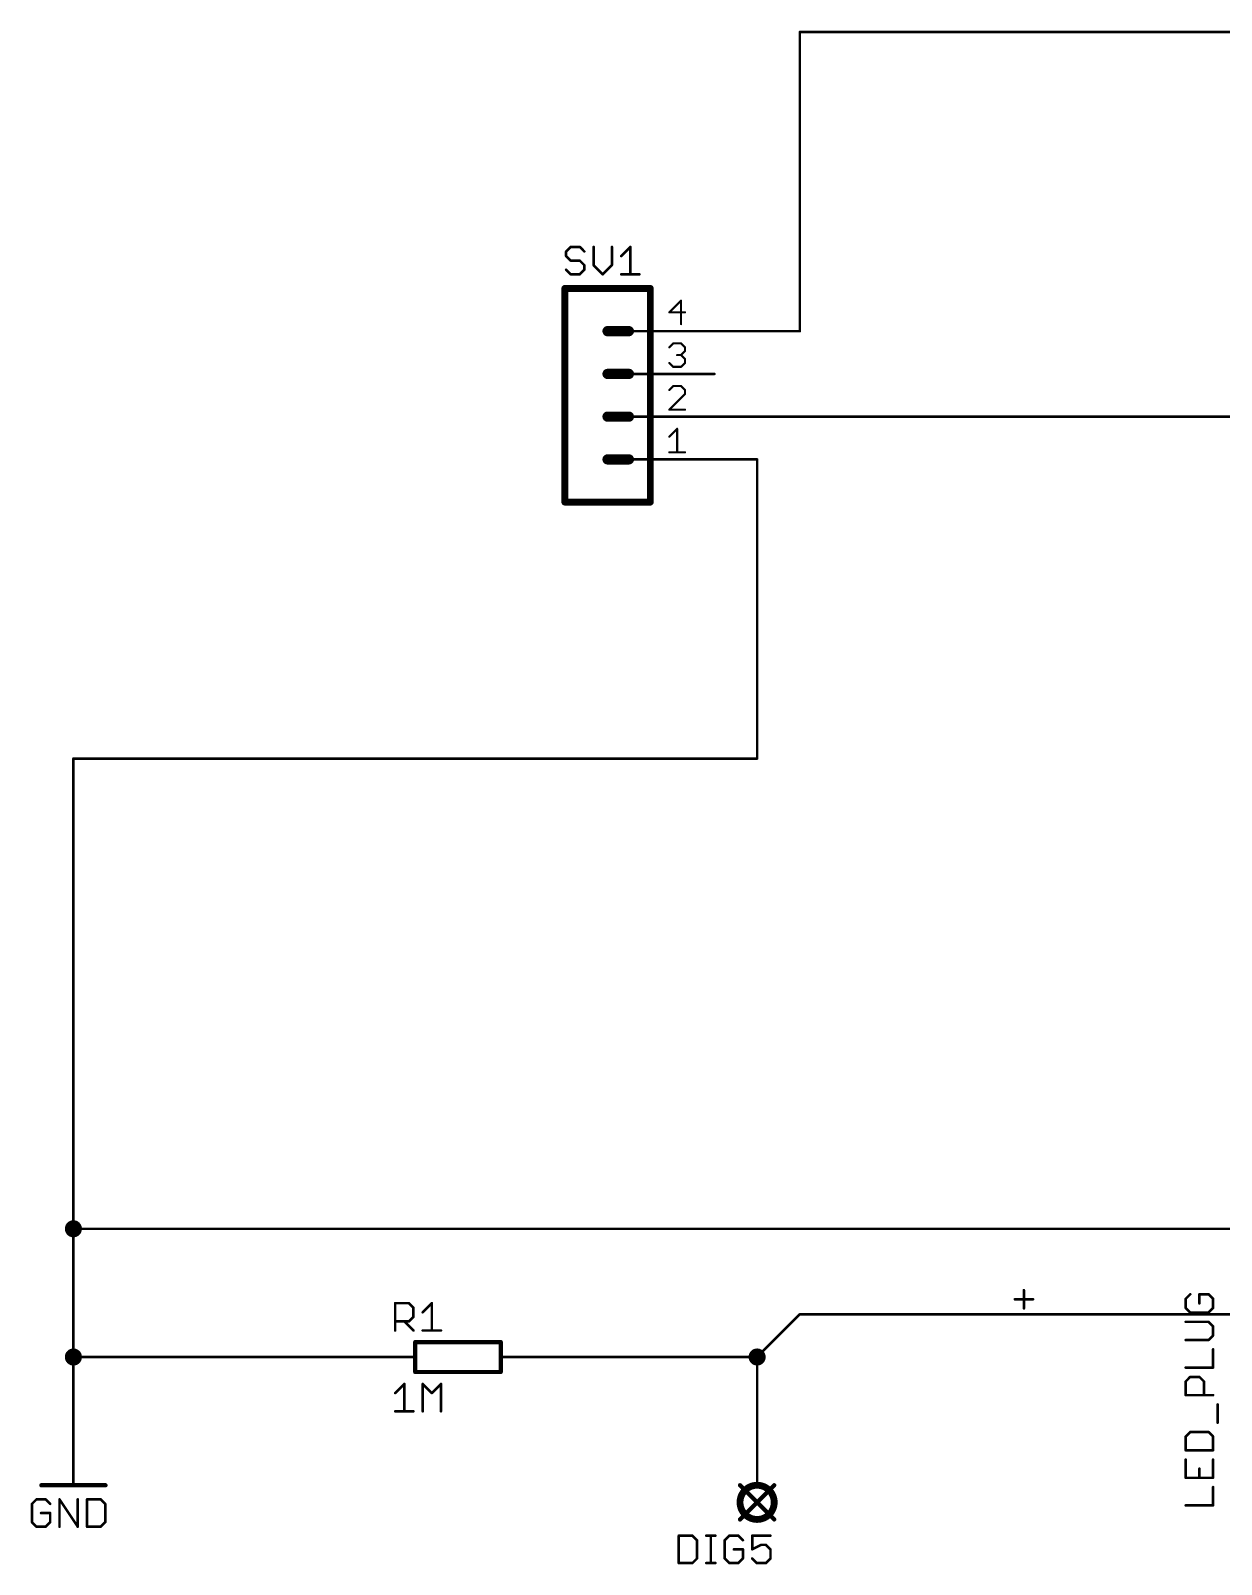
# Model space of a CAD drawing. Extents: x 38 to 196, y 11 to 104.
# Drawn here: x 38.1 to 108.9, y 10.5 to 101.7 of the extents above; entities that cross this region are included whole.
import ezdxf

# ---------------------------------------------------------------- set-up
doc = ezdxf.new("R2010")
doc.units = 0
for name, color, linetype in [('91', 94, 'CONTINUOUS'), ('94', 14, 'CONTINUOUS'), ('95', 250, 'CONTINUOUS'), ('96', 250, 'CONTINUOUS')]:
    doc.layers.add(name, color=color, linetype=linetype)

msp = doc.modelspace()

# ---------------------------------------------------------------- linework, layer by layer
at = {"layer": '91', "const_width": 0.1524}
for points in [[(83.82, 83.82), (83.82, 101.6)], [(83.82, 101.6), (111.76, 101.6)], [(83.82, 83.82), (78.74, 83.82)], [(78.74, 78.74), (119.38, 78.74)], [(78.74, 76.2), (81.28, 76.2)], [(81.28, 76.2), (81.28, 58.42)], [(40.64, 58.42), (40.64, 30.48)], [(81.28, 58.42), (40.64, 58.42)], [(40.64, 30.48), (40.64, 22.86)], [(116.84, 30.48), (40.64, 30.48)], [(97.1385, 26.832), (97.1385, 25.7474)], [(96.5962, 26.2897), (97.6809, 26.2897)], [(81.28, 22.86), (83.82, 25.4)], [(83.82, 25.4), (114.3, 25.4)], [(40.64, 22.86), (40.64, 17.78)], [(40.64, 22.86), (58.42, 22.86)], [(68.58, 22.86), (81.28, 22.86)], [(81.28, 22.86), (81.28, 17.78)]]:
    msp.add_lwpolyline(points, dxfattribs=at)
at = {"layer": '91'}
for points, const_width in [([(83.8581, 101.6, 1), (83.7819, 101.6)], 0.0762), ([(83.82, 101.6381, 1), (83.82, 101.5619)], 0.0762), ([(78.74, 83.8581, 1), (78.74, 83.7819)], 0.0762), ([(83.7819, 83.82, 1), (83.8581, 83.82)], 0.0762), ([(83.82, 83.7819, 1), (83.82, 83.8581)], 0.0762), ([(78.74, 78.7781, 1), (78.74, 78.7019)], 0.0762), ([(78.74, 76.2381, 1), (78.74, 76.1619)], 0.0762), ([(81.3181, 76.2, 1), (81.2419, 76.2)], 0.0762), ([(81.28, 76.1619, 1), (81.28, 76.2381)], 0.0762), ([(40.6781, 58.42, 1), (40.6019, 58.42)], 0.0762), ([(40.64, 58.4581, 1), (40.64, 58.3819)], 0.0762), ([(81.2419, 58.42, 1), (81.3181, 58.42)], 0.0762), ([(81.28, 58.3819, 1), (81.28, 58.4581)], 0.0762), ([(40.64, 30.226, 1), (40.64, 30.734, 1), (40.64, 30.226)], 0.508), ([(40.6781, 30.48, 1), (40.6019, 30.48)], 0.0762), ([(40.64, 30.5181, 1), (40.64, 30.4419)], 0.0762), ([(40.6019, 30.48, 1), (40.6781, 30.48)], 0.0762), ([(97.1766, 26.832, 1), (97.1004, 26.832)], 0.0762), ([(96.5962, 26.3278, 1), (96.5962, 26.2516)], 0.0762), ([(97.1004, 25.7474, 1), (97.1766, 25.7474)], 0.0762), ([(97.6809, 26.2516, 1), (97.6809, 26.3278)], 0.0762), ([(83.82, 25.4381, 1), (83.82, 25.3619)], 0.0762), ([(83.8469, 25.3731, 1), (83.7931, 25.4269)], 0.0762), ([(40.64, 22.606, 1), (40.64, 23.114, 1), (40.64, 22.606)], 0.508), ([(40.6781, 22.86, 1), (40.6019, 22.86)], 0.0762), ([(40.64, 22.8981, 1), (40.64, 22.8219)], 0.0762), ([(40.6019, 22.86, 1), (40.6781, 22.86)], 0.0762), ([(58.42, 22.8219, 1), (58.42, 22.8981)], 0.0762), ([(68.58, 22.8981, 1), (68.58, 22.8219)], 0.0762), ([(81.28, 22.606, 1), (81.28, 23.114, 1), (81.28, 22.606)], 0.508), ([(81.3181, 22.86, 1), (81.2419, 22.86)], 0.0762), ([(81.2531, 22.8869, 1), (81.3069, 22.8331)], 0.0762), ([(81.28, 22.8219, 1), (81.28, 22.8981)], 0.0762), ([(40.6019, 17.78, 1), (40.6781, 17.78)], 0.0762), ([(81.2419, 17.78, 1), (81.3181, 17.78)], 0.0762)]:
    msp.add_lwpolyline(points, format="xyb", dxfattribs=dict(at, const_width=const_width))
at = {"layer": '94'}
for points, const_width in [([(69.85, 86.36), (69.85, 73.66)], 0.4064), ([(69.85, 86.36), (74.93, 86.36)], 0.4064), ([(74.93, 73.66), (74.93, 86.36)], 0.4064), ([(72.39, 83.82), (73.66, 83.82)], 0.6096), ([(78.74, 83.82), (73.66, 83.82)], 0.1524), ([(72.39, 81.28), (73.66, 81.28)], 0.6096), ([(78.74, 81.28), (73.66, 81.28)], 0.1524), ([(72.39, 78.74), (73.66, 78.74)], 0.6096), ([(78.74, 78.74), (73.66, 78.74)], 0.1524), ([(72.39, 76.2), (73.66, 76.2)], 0.6096), ([(78.74, 76.2), (73.66, 76.2)], 0.1524), ([(74.93, 73.66), (69.85, 73.66)], 0.4064), ([(66.04, 23.749), (60.96, 23.749)], 0.254), ([(60.96, 21.971), (60.96, 23.749)], 0.254), ([(66.04, 21.971), (66.04, 23.749)], 0.254), ([(58.42, 22.86), (60.96, 22.86)], 0.1524), ([(68.58, 22.86), (66.04, 22.86)], 0.1524), ([(60.96, 21.971), (66.04, 21.971)], 0.254), ([(40.64, 17.78), (40.64, 15.24)], 0.1524), ([(81.28, 17.78), (81.28, 15.24)], 0.1524), ([(38.735, 15.24), (42.545, 15.24)], 0.254), ([(82.296, 13.208), (80.264, 15.24)], 0.254), ([(82.296, 15.24), (80.264, 13.208)], 0.254)]:
    msp.add_lwpolyline(points, dxfattribs=dict(at, const_width=const_width))
for points, const_width in [([(69.9516, 86.36, 1), (69.7484, 86.36)], 0.2032), ([(69.85, 86.4616, 1), (69.85, 86.2584)], 0.2032), ([(75.0316, 86.36, 1), (74.8284, 86.36)], 0.2032), ([(74.93, 86.2584, 1), (74.93, 86.4616)], 0.2032), ([(72.39, 83.9724, 1), (72.39, 83.6676)], 0.3048), ([(73.66, 83.6676, 1), (73.66, 83.9724)], 0.3048), ([(73.66, 83.8581, 1), (73.66, 83.7819)], 0.0762), ([(78.74, 83.7819, 1), (78.74, 83.8581)], 0.0762), ([(72.39, 81.4324, 1), (72.39, 81.1276)], 0.3048), ([(73.66, 81.1276, 1), (73.66, 81.4324)], 0.3048), ([(73.66, 81.3181, 1), (73.66, 81.2419)], 0.0762), ([(78.74, 81.2419, 1), (78.74, 81.3181)], 0.0762), ([(72.39, 78.8924, 1), (72.39, 78.5876)], 0.3048), ([(73.66, 78.5876, 1), (73.66, 78.8924)], 0.3048), ([(73.66, 78.7781, 1), (73.66, 78.7019)], 0.0762), ([(78.74, 78.7019, 1), (78.74, 78.7781)], 0.0762), ([(72.39, 76.3524, 1), (72.39, 76.0476)], 0.3048), ([(73.66, 76.0476, 1), (73.66, 76.3524)], 0.3048), ([(73.66, 76.2381, 1), (73.66, 76.1619)], 0.0762), ([(78.74, 76.1619, 1), (78.74, 76.2381)], 0.0762), ([(69.85, 73.7616, 1), (69.85, 73.5584)], 0.2032), ([(74.93, 73.5584, 1), (74.93, 73.7616)], 0.2032), ([(69.7484, 73.66, 1), (69.9516, 73.66)], 0.2032), ([(74.8284, 73.66, 1), (75.0316, 73.66)], 0.2032), ([(60.96, 23.8125, 1), (60.96, 23.6855)], 0.127), ([(61.0235, 23.749, 1), (60.8965, 23.749)], 0.127), ([(66.1035, 23.749, 1), (65.9765, 23.749)], 0.127), ([(66.04, 23.6855, 1), (66.04, 23.8125)], 0.127), ([(58.42, 22.8981, 1), (58.42, 22.8219)], 0.0762), ([(60.96, 22.8219, 1), (60.96, 22.8981)], 0.0762), ([(66.04, 22.8981, 1), (66.04, 22.8219)], 0.0762), ([(68.58, 22.8219, 1), (68.58, 22.8981)], 0.0762), ([(60.96, 22.0345, 1), (60.96, 21.9075)], 0.127), ([(60.8965, 21.971, 1), (61.0235, 21.971)], 0.127), ([(65.9765, 21.971, 1), (66.1035, 21.971)], 0.127), ([(66.04, 21.9075, 1), (66.04, 22.0345)], 0.127), ([(40.6781, 17.78, 1), (40.6019, 17.78)], 0.0762), ([(81.3181, 17.78, 1), (81.2419, 17.78)], 0.0762), ([(38.735, 15.3035, 1), (38.735, 15.1765)], 0.127), ([(40.6019, 15.24, 1), (40.6781, 15.24)], 0.0762), ([(42.545, 15.1765, 1), (42.545, 15.3035)], 0.127), ([(81.28, 13.208, 1), (81.28, 15.24, 1), (81.28, 13.208)], 0.4064), ([(80.3089, 15.2849, 1), (80.2191, 15.1951)], 0.127), ([(81.2419, 15.24, 1), (81.3181, 15.24)], 0.0762), ([(82.3409, 15.1951, 1), (82.2511, 15.2849)], 0.127), ([(80.2191, 13.2529, 1), (80.3089, 13.1631)], 0.127), ([(82.2511, 13.1631, 1), (82.3409, 13.2529)], 0.127)]:
    msp.add_lwpolyline(points, format="xyb", dxfattribs=dict(at, const_width=const_width))
at = {"layer": '95'}
for points, const_width in [([(70.1974, 88.8252), (69.9262, 88.554)], 0.1524), ([(69.9262, 88.554), (69.9262, 88.2829)], 0.1524), ([(70.7397, 88.8252), (70.1974, 88.8252)], 0.1524), ([(71.0109, 88.554), (70.7397, 88.8252)], 0.1524), ([(71.5634, 88.8252), (71.5634, 87.7405)], 0.1524), ([(72.648, 87.7405), (72.648, 88.8252)], 0.1524), ([(73.2005, 88.2829), (73.7428, 88.8252)], 0.1524), ([(73.7428, 88.8252), (73.7428, 87.1982)], 0.1524), ([(69.9262, 88.2829), (70.1974, 88.0117)], 0.1524), ([(70.1974, 87.1982), (69.9262, 87.4694)], 0.1524), ([(70.1974, 88.0117), (70.7397, 88.0117)], 0.1524), ([(70.7397, 88.0117), (71.0109, 87.7405)], 0.1524), ([(71.0109, 87.4694), (70.7397, 87.1982)], 0.1524), ([(71.0109, 87.7405), (71.0109, 87.4694)], 0.1524), ([(71.5634, 87.7405), (72.1057, 87.1982)], 0.1524), ([(72.1057, 87.1982), (72.648, 87.7405)], 0.1524), ([(70.7397, 87.1982), (70.1974, 87.1982)], 0.1524), ([(73.2005, 87.1982), (74.2852, 87.1982)], 0.1524), ([(76.7594, 85.6373), (76.0603, 84.9382)], 0.127), ([(76.7594, 84.2391), (76.7594, 85.6373)], 0.127), ([(76.0603, 84.9382), (76.9924, 84.9382)], 0.127), ([(76.0603, 82.8643), (76.2933, 83.0973)], 0.127), ([(76.2933, 83.0973), (76.7594, 83.0973)], 0.127), ([(76.7594, 83.0973), (76.9924, 82.8643)], 0.127), ([(76.7594, 82.3982), (76.5264, 82.3982)], 0.127), ([(76.9924, 82.6312), (76.7594, 82.3982)], 0.127), ([(76.7594, 82.3982), (76.9924, 82.1652)], 0.127), ([(76.9924, 82.8643), (76.9924, 82.6312)], 0.127), ([(76.9924, 82.1652), (76.9924, 81.9321)], 0.127), ([(76.2933, 81.6991), (76.0603, 81.9321)], 0.127), ([(76.7594, 81.6991), (76.2933, 81.6991)], 0.127), ([(76.9924, 81.9321), (76.7594, 81.6991)], 0.127), ([(76.2933, 80.5573), (76.0603, 80.3243)], 0.127), ([(76.7594, 80.5573), (76.2933, 80.5573)], 0.127), ([(76.9924, 80.3243), (76.7594, 80.5573)], 0.127), ([(76.9924, 80.0912), (76.9924, 80.3243)], 0.127), ([(76.0603, 79.1591), (76.9924, 80.0912)], 0.127), ([(76.9924, 79.1591), (76.0603, 79.1591)], 0.127), ([(76.0603, 77.5512), (76.5264, 78.0173)], 0.127), ([(76.5264, 78.0173), (76.5264, 76.6191)], 0.127), ([(76.0603, 76.6191), (76.9924, 76.6191)], 0.127), ([(107.026, 26.591), (106.7548, 26.3198)], 0.1524), ([(108.1106, 26.591), (107.5683, 26.591)], 0.1524), ([(107.5683, 26.591), (107.5683, 26.0486)], 0.1524), ([(108.3818, 26.3198), (108.1106, 26.591)], 0.1524), ([(59.7662, 24.4348), (59.7662, 26.0618)], 0.1524), ([(59.7662, 26.0618), (60.5797, 26.0618)], 0.1524), ([(60.5797, 26.0618), (60.8509, 25.7906)], 0.1524), ([(60.8509, 25.7906), (60.8509, 25.2483)], 0.1524), ([(61.4034, 25.5195), (61.9457, 26.0618)], 0.1524), ([(61.9457, 26.0618), (61.9457, 24.4348)], 0.1524), ([(106.7548, 26.3198), (106.7548, 25.7775)], 0.1524), ([(106.7548, 25.7775), (107.026, 25.5063)], 0.1524), ([(107.026, 25.5063), (108.1106, 25.5063)], 0.1524), ([(108.1106, 25.5063), (108.3818, 25.7775)], 0.1524), ([(108.3818, 25.7775), (108.3818, 26.3198)], 0.1524), ([(60.5797, 24.9771), (59.7662, 24.9771)], 0.1524), ([(60.3085, 24.9771), (60.8509, 24.4348)], 0.1524), ([(60.8509, 25.2483), (60.5797, 24.9771)], 0.1524), ([(108.1106, 24.9538), (106.7548, 24.9538)], 0.1524), ([(108.3818, 24.6826), (108.1106, 24.9538)], 0.1524), ([(108.3818, 24.1403), (108.3818, 24.6826)], 0.1524), ([(61.4034, 24.4348), (62.488, 24.4348)], 0.1524), ([(106.7548, 23.8691), (108.1106, 23.8691)], 0.1524), ([(108.1106, 23.8691), (108.3818, 24.1403)], 0.1524), ([(108.3818, 22.232), (108.3818, 23.3166)], 0.1524), ([(106.7548, 22.232), (108.3818, 22.232)], 0.1524), ([(106.7548, 21.4083), (107.026, 21.6795)], 0.1524), ([(106.7548, 20.5948), (106.7548, 21.4083)], 0.1524), ([(107.026, 21.6795), (107.5683, 21.6795)], 0.1524), ([(107.5683, 21.6795), (107.8395, 21.4083)], 0.1524), ([(107.8395, 21.4083), (107.8395, 20.5948)], 0.1524), ([(108.3818, 20.5948), (106.7548, 20.5948)], 0.1524), ([(108.653, 18.9577), (108.653, 20.0423)], 0.1524), ([(107.026, 18.4052), (106.7548, 18.134)], 0.1524), ([(108.1106, 18.4052), (107.026, 18.4052)], 0.1524), ([(108.3818, 18.134), (108.1106, 18.4052)], 0.1524), ([(106.7548, 18.134), (106.7548, 17.3205)], 0.1524), ([(106.7548, 17.3205), (108.3818, 17.3205)], 0.1524), ([(108.3818, 17.3205), (108.3818, 18.134)], 0.1524), ([(106.7548, 16.768), (106.7548, 15.6834)], 0.1524), ([(108.3818, 15.6834), (108.3818, 16.768)], 0.1524), ([(106.7548, 15.6834), (108.3818, 15.6834)], 0.1524), ([(107.5683, 15.6834), (107.5683, 16.2257)], 0.1524), ([(108.3818, 14.0462), (108.3818, 15.1309)], 0.1524), ([(106.7548, 14.0462), (108.3818, 14.0462)], 0.1524), ([(76.6233, 12.2442), (76.6233, 10.6172)], 0.1524), ([(77.4368, 12.2442), (76.6233, 12.2442)], 0.1524), ([(77.7079, 11.973), (77.4368, 12.2442)], 0.1524), ([(77.7079, 10.8884), (77.7079, 11.973)], 0.1524), ([(78.2604, 12.2442), (78.8028, 12.2442)], 0.1524), ([(78.5316, 10.6172), (78.5316, 12.2442)], 0.1524), ([(79.623, 12.2442), (79.3519, 11.973)], 0.1524), ([(79.3519, 11.973), (79.3519, 10.8884)], 0.1524), ([(80.1654, 12.2442), (79.623, 12.2442)], 0.1524), ([(80.4365, 11.973), (80.1654, 12.2442)], 0.1524), ([(82.0737, 12.2442), (80.989, 12.2442)], 0.1524), ([(80.989, 12.2442), (80.989, 11.4307)], 0.1524), ([(77.4368, 10.6172), (77.7079, 10.8884)], 0.1524), ([(79.3519, 10.8884), (79.623, 10.6172)], 0.1524), ([(80.4365, 11.4307), (79.8942, 11.4307)], 0.1524), ([(80.1654, 10.6172), (80.4365, 10.8884)], 0.1524), ([(80.4365, 10.8884), (80.4365, 11.4307)], 0.1524), ([(80.989, 11.4307), (81.5314, 11.7019)], 0.1524), ([(81.2602, 10.6172), (80.989, 10.8884)], 0.1524), ([(81.5314, 11.7019), (81.8025, 11.7019)], 0.1524), ([(81.8025, 11.7019), (82.0737, 11.4307)], 0.1524), ([(82.0737, 10.8884), (81.8025, 10.6172)], 0.1524), ([(82.0737, 11.4307), (82.0737, 10.8884)], 0.1524), ([(76.6233, 10.6172), (77.4368, 10.6172)], 0.1524), ([(78.2604, 10.6172), (78.8028, 10.6172)], 0.1524), ([(79.623, 10.6172), (80.1654, 10.6172)], 0.1524), ([(81.8025, 10.6172), (81.2602, 10.6172)], 0.1524)]:
    msp.add_lwpolyline(points, dxfattribs=dict(at, const_width=const_width))
for points, const_width in [([(69.9643, 88.554, 1), (69.8881, 88.554)], 0.0762), ([(69.8993, 88.581, 1), (69.9531, 88.5271)], 0.0762), ([(70.1974, 88.8633, 1), (70.1974, 88.7871)], 0.0762), ([(70.2243, 88.7982, 1), (70.1704, 88.8521)], 0.0762), ([(70.7666, 88.8521, 1), (70.7128, 88.7982)], 0.0762), ([(70.7397, 88.7871, 1), (70.7397, 88.8633)], 0.0762), ([(70.9839, 88.5271, 1), (71.0378, 88.581)], 0.0762), ([(71.6015, 88.8252, 1), (71.5253, 88.8252)], 0.0762), ([(72.6861, 88.8252, 1), (72.6099, 88.8252)], 0.0762), ([(73.7809, 88.8252, 1), (73.7047, 88.8252)], 0.0762), ([(73.7698, 88.7982, 1), (73.7159, 88.8521)], 0.0762), ([(69.9531, 88.3098, 1), (69.8993, 88.2559)], 0.0762), ([(69.8881, 88.2829, 1), (69.9643, 88.2829)], 0.0762), ([(69.9531, 87.4963, 1), (69.8993, 87.4424)], 0.0762), ([(70.1974, 88.0498, 1), (70.1974, 87.9736)], 0.0762), ([(70.1704, 87.9848, 1), (70.2243, 88.0386)], 0.0762), ([(70.7666, 88.0386, 1), (70.7128, 87.9848)], 0.0762), ([(70.7397, 87.9736, 1), (70.7397, 88.0498)], 0.0762), ([(71.049, 87.7405, 1), (70.9728, 87.7405)], 0.0762), ([(70.9728, 87.4694, 1), (71.049, 87.4694)], 0.0762), ([(70.9839, 87.7136, 1), (71.0378, 87.7675)], 0.0762), ([(71.0378, 87.4424, 1), (70.9839, 87.4963)], 0.0762), ([(71.5903, 87.7675, 1), (71.5364, 87.7136)], 0.0762), ([(71.5253, 87.7405, 1), (71.6015, 87.7405)], 0.0762), ([(72.6099, 87.7405, 1), (72.6861, 87.7405)], 0.0762), ([(72.675, 87.7136, 1), (72.6211, 87.7675)], 0.0762), ([(73.1736, 88.3098, 1), (73.2275, 88.2559)], 0.0762), ([(70.1974, 87.2363, 1), (70.1974, 87.1601)], 0.0762), ([(70.1704, 87.1713, 1), (70.2243, 87.2251)], 0.0762), ([(70.7128, 87.2251, 1), (70.7666, 87.1713)], 0.0762), ([(70.7397, 87.1601, 1), (70.7397, 87.2363)], 0.0762), ([(72.0787, 87.2251, 1), (72.1326, 87.1713)], 0.0762), ([(72.0787, 87.1713, 1), (72.1326, 87.2251)], 0.0762), ([(73.2005, 87.2363, 1), (73.2005, 87.1601)], 0.0762), ([(73.7047, 87.1982, 1), (73.7809, 87.1982)], 0.0762), ([(74.2852, 87.1601, 1), (74.2852, 87.2363)], 0.0762), ([(76.7911, 85.6373, 1), (76.7276, 85.6373)], 0.0635), ([(76.7818, 85.6148, 1), (76.7369, 85.6597)], 0.0635), ([(76.0603, 84.9699, 1), (76.0603, 84.9064)], 0.0635), ([(76.0378, 84.9606, 1), (76.0828, 84.9157)], 0.0635), ([(76.9924, 84.9064, 1), (76.9924, 84.9699)], 0.0635), ([(76.7276, 84.2391, 1), (76.7911, 84.2391)], 0.0635), ([(76.2933, 83.129, 1), (76.2933, 83.0655)], 0.0635), ([(76.3158, 83.0748, 1), (76.2709, 83.1197)], 0.0635), ([(76.7818, 83.1197, 1), (76.7369, 83.0748)], 0.0635), ([(76.7594, 83.0655, 1), (76.7594, 83.129)], 0.0635), ([(76.0378, 82.8867, 1), (76.0828, 82.8418)], 0.0635), ([(76.5264, 82.4299, 1), (76.5264, 82.3664)], 0.0635), ([(76.7818, 82.4206, 1), (76.7369, 82.3757)], 0.0635), ([(76.7369, 82.4206, 1), (76.7818, 82.3757)], 0.0635), ([(76.7594, 82.3664, 1), (76.7594, 82.4299)], 0.0635), ([(77.0242, 82.8643, 1), (76.9607, 82.8643)], 0.0635), ([(76.9607, 82.6312, 1), (77.0242, 82.6312)], 0.0635), ([(77.0242, 82.1652, 1), (76.9607, 82.1652)], 0.0635), ([(76.97, 82.8418, 1), (77.0149, 82.8867)], 0.0635), ([(77.0149, 82.6088, 1), (76.97, 82.6537)], 0.0635), ([(76.97, 82.1427, 1), (77.0149, 82.1876)], 0.0635), ([(76.0828, 81.9546, 1), (76.0378, 81.9097)], 0.0635), ([(76.2933, 81.7309, 1), (76.2933, 81.6673)], 0.0635), ([(76.2709, 81.6766, 1), (76.3158, 81.7216)], 0.0635), ([(76.7369, 81.7216, 1), (76.7818, 81.6766)], 0.0635), ([(76.7594, 81.6673, 1), (76.7594, 81.7309)], 0.0635), ([(76.9607, 81.9321, 1), (77.0242, 81.9321)], 0.0635), ([(77.0149, 81.9097, 1), (76.97, 81.9546)], 0.0635), ([(76.0378, 80.3467, 1), (76.0828, 80.3018)], 0.0635), ([(76.2933, 80.589, 1), (76.2933, 80.5255)], 0.0635), ([(76.3158, 80.5348, 1), (76.2709, 80.5797)], 0.0635), ([(76.7818, 80.5797, 1), (76.7369, 80.5348)], 0.0635), ([(76.7594, 80.5255, 1), (76.7594, 80.589)], 0.0635), ([(77.0242, 80.3243, 1), (76.9607, 80.3243)], 0.0635), ([(76.97, 80.3018, 1), (77.0149, 80.3467)], 0.0635), ([(76.9607, 80.0912, 1), (77.0242, 80.0912)], 0.0635), ([(77.0149, 80.0688, 1), (76.97, 80.1137)], 0.0635), ([(76.0378, 79.1816, 1), (76.0828, 79.1366)], 0.0635), ([(76.0603, 79.1909, 1), (76.0603, 79.1274)], 0.0635), ([(76.9924, 79.1274, 1), (76.9924, 79.1909)], 0.0635), ([(76.0378, 77.5737, 1), (76.0828, 77.5288)], 0.0635), ([(76.5581, 78.0173, 1), (76.4946, 78.0173)], 0.0635), ([(76.5488, 77.9948, 1), (76.5039, 78.0397)], 0.0635), ([(76.0603, 76.6509, 1), (76.0603, 76.5874)], 0.0635), ([(76.4946, 76.6191, 1), (76.5581, 76.6191)], 0.0635), ([(76.9924, 76.5874, 1), (76.9924, 76.6509)], 0.0635), ([(107.0529, 26.564, 1), (106.999, 26.6179)], 0.0762), ([(107.5683, 26.6291, 1), (107.5683, 26.5529)], 0.0762), ([(107.6064, 26.591, 1), (107.5302, 26.591)], 0.0762), ([(108.1376, 26.6179, 1), (108.0837, 26.564)], 0.0762), ([(108.1106, 26.5529, 1), (108.1106, 26.6291)], 0.0762), ([(59.8043, 26.0618, 1), (59.7281, 26.0618)], 0.0762), ([(59.7662, 26.0999, 1), (59.7662, 26.0237)], 0.0762), ([(60.6066, 26.0887, 1), (60.5528, 26.0348)], 0.0762), ([(60.5797, 26.0237, 1), (60.5797, 26.0999)], 0.0762), ([(60.889, 25.7906, 1), (60.8128, 25.7906)], 0.0762), ([(60.8239, 25.7637, 1), (60.8778, 25.8176)], 0.0762), ([(61.3764, 25.5464, 1), (61.4303, 25.4925)], 0.0762), ([(61.9838, 26.0618, 1), (61.9076, 26.0618)], 0.0762), ([(61.9726, 26.0348, 1), (61.9187, 26.0887)], 0.0762), ([(106.7929, 26.3198, 1), (106.7167, 26.3198)], 0.0762), ([(106.7279, 26.3467, 1), (106.7818, 26.2928)], 0.0762), ([(106.7818, 25.8044, 1), (106.7279, 25.7505)], 0.0762), ([(106.7167, 25.7775, 1), (106.7929, 25.7775)], 0.0762), ([(107.026, 25.5444, 1), (107.026, 25.4682)], 0.0762), ([(106.999, 25.4794, 1), (107.0529, 25.5332)], 0.0762), ([(107.5302, 26.0486, 1), (107.6064, 26.0486)], 0.0762), ([(108.0837, 25.5332, 1), (108.1376, 25.4794)], 0.0762), ([(108.1106, 25.4682, 1), (108.1106, 25.5444)], 0.0762), ([(108.4199, 26.3198, 1), (108.3437, 26.3198)], 0.0762), ([(108.3437, 25.7775, 1), (108.4199, 25.7775)], 0.0762), ([(108.3549, 26.2928, 1), (108.4087, 26.3467)], 0.0762), ([(108.4087, 25.7505, 1), (108.3549, 25.8044)], 0.0762), ([(59.7662, 25.0152, 1), (59.7662, 24.939)], 0.0762), ([(60.3355, 25.0041, 1), (60.2816, 24.9502)], 0.0762), ([(60.5528, 25.0041, 1), (60.6066, 24.9502)], 0.0762), ([(60.5797, 24.939, 1), (60.5797, 25.0152)], 0.0762), ([(60.8128, 25.2483, 1), (60.889, 25.2483)], 0.0762), ([(60.8778, 25.2214, 1), (60.8239, 25.2752)], 0.0762), ([(106.7548, 24.9919, 1), (106.7548, 24.9157)], 0.0762), ([(108.1376, 24.9807, 1), (108.0837, 24.9269)], 0.0762), ([(108.1106, 24.9157, 1), (108.1106, 24.9919)], 0.0762), ([(108.4199, 24.6826, 1), (108.3437, 24.6826)], 0.0762), ([(108.3549, 24.6557, 1), (108.4087, 24.7096)], 0.0762), ([(59.7281, 24.4348, 1), (59.8043, 24.4348)], 0.0762), ([(60.8239, 24.4079, 1), (60.8778, 24.4617)], 0.0762), ([(61.4034, 24.4729, 1), (61.4034, 24.3967)], 0.0762), ([(61.9076, 24.4348, 1), (61.9838, 24.4348)], 0.0762), ([(62.488, 24.3967, 1), (62.488, 24.4729)], 0.0762), ([(106.7548, 23.9072, 1), (106.7548, 23.831)], 0.0762), ([(108.0837, 23.8961, 1), (108.1376, 23.8422)], 0.0762), ([(108.1106, 23.831, 1), (108.1106, 23.9072)], 0.0762), ([(108.3437, 24.1403, 1), (108.4199, 24.1403)], 0.0762), ([(108.4087, 24.1134, 1), (108.3549, 24.1672)], 0.0762), ([(108.4199, 23.3166, 1), (108.3437, 23.3166)], 0.0762), ([(106.7548, 22.2701, 1), (106.7548, 22.1939)], 0.0762), ([(108.3437, 22.232, 1), (108.4199, 22.232)], 0.0762), ([(108.3818, 22.1939, 1), (108.3818, 22.2701)], 0.0762), ([(106.7929, 21.4083, 1), (106.7167, 21.4083)], 0.0762), ([(106.7279, 21.4353, 1), (106.7818, 21.3814)], 0.0762), ([(107.026, 21.7176, 1), (107.026, 21.6414)], 0.0762), ([(107.0529, 21.6525, 1), (106.999, 21.7064)], 0.0762), ([(107.5952, 21.7064, 1), (107.5414, 21.6525)], 0.0762), ([(107.5683, 21.6414, 1), (107.5683, 21.7176)], 0.0762), ([(107.8776, 21.4083, 1), (107.8014, 21.4083)], 0.0762), ([(107.8125, 21.3814, 1), (107.8664, 21.4353)], 0.0762), ([(106.7548, 20.6329, 1), (106.7548, 20.5567)], 0.0762), ([(106.7167, 20.5948, 1), (106.7929, 20.5948)], 0.0762), ([(107.8014, 20.5948, 1), (107.8776, 20.5948)], 0.0762), ([(108.3818, 20.5567, 1), (108.3818, 20.6329)], 0.0762), ([(108.6911, 20.0423, 1), (108.6149, 20.0423)], 0.0762), ([(107.026, 18.4433, 1), (107.026, 18.3671)], 0.0762), ([(107.0529, 18.3782, 1), (106.999, 18.4321)], 0.0762), ([(108.1376, 18.4321, 1), (108.0837, 18.3782)], 0.0762), ([(108.1106, 18.3671, 1), (108.1106, 18.4433)], 0.0762), ([(108.6149, 18.9577, 1), (108.6911, 18.9577)], 0.0762), ([(106.7929, 18.134, 1), (106.7167, 18.134)], 0.0762), ([(106.7548, 17.3586, 1), (106.7548, 17.2824)], 0.0762), ([(106.7167, 17.3205, 1), (106.7929, 17.3205)], 0.0762), ([(106.7279, 18.1609, 1), (106.7818, 18.1071)], 0.0762), ([(108.4199, 18.134, 1), (108.3437, 18.134)], 0.0762), ([(108.3437, 17.3205, 1), (108.4199, 17.3205)], 0.0762), ([(108.3549, 18.1071, 1), (108.4087, 18.1609)], 0.0762), ([(108.3818, 17.2824, 1), (108.3818, 17.3586)], 0.0762), ([(106.7929, 16.768, 1), (106.7167, 16.768)], 0.0762), ([(108.4199, 16.768, 1), (108.3437, 16.768)], 0.0762), ([(106.7548, 15.7215, 1), (106.7548, 15.6453)], 0.0762), ([(106.7167, 15.6834, 1), (106.7929, 15.6834)], 0.0762), ([(107.6064, 16.2257, 1), (107.5302, 16.2257)], 0.0762), ([(107.5302, 15.6834, 1), (107.6064, 15.6834)], 0.0762), ([(108.3437, 15.6834, 1), (108.4199, 15.6834)], 0.0762), ([(108.3818, 15.6453, 1), (108.3818, 15.7215)], 0.0762), ([(108.4199, 15.1309, 1), (108.3437, 15.1309)], 0.0762), ([(106.7548, 14.0843, 1), (106.7548, 14.0081)], 0.0762), ([(108.3437, 14.0462, 1), (108.4199, 14.0462)], 0.0762), ([(108.3818, 14.0081, 1), (108.3818, 14.0843)], 0.0762), ([(76.6614, 12.2442, 1), (76.5852, 12.2442)], 0.0762), ([(76.6233, 12.2823, 1), (76.6233, 12.2061)], 0.0762), ([(77.4637, 12.2711, 1), (77.4098, 12.2172)], 0.0762), ([(77.4368, 12.2061, 1), (77.4368, 12.2823)], 0.0762), ([(77.746, 11.973, 1), (77.6698, 11.973)], 0.0762), ([(77.681, 11.9461, 1), (77.7349, 12)], 0.0762), ([(78.2604, 12.2823, 1), (78.2604, 12.2061)], 0.0762), ([(78.5697, 12.2442, 1), (78.4935, 12.2442)], 0.0762), ([(78.8028, 12.2061, 1), (78.8028, 12.2823)], 0.0762), ([(79.3249, 12, 1), (79.3788, 11.9461)], 0.0762), ([(79.39, 11.973, 1), (79.3138, 11.973)], 0.0762), ([(79.623, 12.2823, 1), (79.623, 12.2061)], 0.0762), ([(79.65, 12.2172, 1), (79.5961, 12.2711)], 0.0762), ([(80.1923, 12.2711, 1), (80.1384, 12.2172)], 0.0762), ([(80.1654, 12.2061, 1), (80.1654, 12.2823)], 0.0762), ([(80.4096, 11.9461, 1), (80.4635, 12)], 0.0762), ([(80.989, 12.2823, 1), (80.989, 12.2061)], 0.0762), ([(81.0271, 12.2442, 1), (80.9509, 12.2442)], 0.0762), ([(82.0737, 12.2061, 1), (82.0737, 12.2823)], 0.0762), ([(77.7349, 10.8614, 1), (77.681, 10.9153)], 0.0762), ([(79.3788, 10.9153, 1), (79.3249, 10.8614)], 0.0762), ([(79.8942, 11.4688, 1), (79.8942, 11.3926)], 0.0762), ([(80.4746, 11.4307, 1), (80.3984, 11.4307)], 0.0762), ([(80.4635, 10.8614, 1), (80.4096, 10.9153)], 0.0762), ([(80.4365, 11.3926, 1), (80.4365, 11.4688)], 0.0762), ([(80.972, 11.4648, 1), (81.0061, 11.3966)], 0.0762), ([(80.9509, 11.4307, 1), (81.0271, 11.4307)], 0.0762), ([(81.016, 10.9153, 1), (80.9621, 10.8614)], 0.0762), ([(81.5314, 11.74, 1), (81.5314, 11.6638)], 0.0762), ([(81.5484, 11.6678, 1), (81.5143, 11.7359)], 0.0762), ([(81.8295, 11.7288, 1), (81.7756, 11.6749)], 0.0762), ([(81.8025, 11.6638, 1), (81.8025, 11.74)], 0.0762), ([(82.1118, 11.4307, 1), (82.0356, 11.4307)], 0.0762), ([(82.0468, 11.4038, 1), (82.1006, 11.4576)], 0.0762), ([(82.1006, 10.8614, 1), (82.0468, 10.9153)], 0.0762), ([(76.6233, 10.6553, 1), (76.6233, 10.5791)], 0.0762), ([(76.5852, 10.6172, 1), (76.6614, 10.6172)], 0.0762), ([(77.4098, 10.6441, 1), (77.4637, 10.5903)], 0.0762), ([(77.4368, 10.5791, 1), (77.4368, 10.6553)], 0.0762), ([(77.6698, 10.8884, 1), (77.746, 10.8884)], 0.0762), ([(78.2604, 10.6553, 1), (78.2604, 10.5791)], 0.0762), ([(78.4935, 10.6172, 1), (78.5697, 10.6172)], 0.0762), ([(78.8028, 10.5791, 1), (78.8028, 10.6553)], 0.0762), ([(79.3138, 10.8884, 1), (79.39, 10.8884)], 0.0762), ([(79.623, 10.6553, 1), (79.623, 10.5791)], 0.0762), ([(79.5961, 10.5903, 1), (79.65, 10.6441)], 0.0762), ([(80.1384, 10.6441, 1), (80.1923, 10.5903)], 0.0762), ([(80.1654, 10.5791, 1), (80.1654, 10.6553)], 0.0762), ([(80.3984, 10.8884, 1), (80.4746, 10.8884)], 0.0762), ([(81.2602, 10.6553, 1), (81.2602, 10.5791)], 0.0762), ([(81.2333, 10.5903, 1), (81.2871, 10.6441)], 0.0762), ([(81.7756, 10.6441, 1), (81.8295, 10.5903)], 0.0762), ([(81.8025, 10.5791, 1), (81.8025, 10.6553)], 0.0762), ([(82.0356, 10.8884, 1), (82.1118, 10.8884)], 0.0762)]:
    msp.add_lwpolyline(points, format="xyb", dxfattribs=dict(at, const_width=const_width))
at = {"layer": '96', "const_width": 0.1524}
for points in [[(59.7662, 20.7189), (60.3085, 21.2612)], [(60.3085, 21.2612), (60.3085, 19.6342)], [(61.4034, 19.6342), (61.4034, 21.2612)], [(61.4034, 21.2612), (61.9457, 20.7189)], [(61.9457, 20.7189), (62.488, 21.2612)], [(62.488, 21.2612), (62.488, 19.6342)], [(59.7662, 19.6342), (60.8509, 19.6342)], [(38.4474, 14.4032), (38.1762, 14.132)], [(38.1762, 14.132), (38.1762, 13.0474)], [(38.9897, 14.4032), (38.4474, 14.4032)], [(39.2609, 14.132), (38.9897, 14.4032)], [(39.8134, 12.7762), (39.8134, 14.4032)], [(39.8134, 14.4032), (40.898, 12.7762)], [(40.898, 12.7762), (40.898, 14.4032)], [(41.4505, 14.4032), (41.4505, 12.7762)], [(42.264, 14.4032), (41.4505, 14.4032)], [(42.5352, 14.132), (42.264, 14.4032)], [(42.5352, 13.0474), (42.5352, 14.132)], [(38.1762, 13.0474), (38.4474, 12.7762)], [(38.4474, 12.7762), (38.9897, 12.7762)], [(39.2609, 13.5897), (38.7185, 13.5897)], [(38.9897, 12.7762), (39.2609, 13.0474)], [(39.2609, 13.0474), (39.2609, 13.5897)], [(41.4505, 12.7762), (42.264, 12.7762)], [(42.264, 12.7762), (42.5352, 13.0474)]]:
    msp.add_lwpolyline(points, dxfattribs=at)
at = {"layer": '96', "const_width": 0.0762}
for points in [[(60.3466, 21.2612, 1), (60.2704, 21.2612)], [(60.3355, 21.2342, 1), (60.2816, 21.2881)], [(61.4303, 21.2881, 1), (61.3764, 21.2342)], [(61.4415, 21.2612, 1), (61.3653, 21.2612)], [(62.5261, 21.2612, 1), (62.4499, 21.2612)], [(62.515, 21.2342, 1), (62.4611, 21.2881)], [(59.7393, 20.7458, 1), (59.7931, 20.6919)], [(61.9187, 20.7458, 1), (61.9726, 20.6919)], [(61.9187, 20.6919, 1), (61.9726, 20.7458)], [(59.7662, 19.6723, 1), (59.7662, 19.5961)], [(60.2704, 19.6342, 1), (60.3466, 19.6342)], [(60.8509, 19.5961, 1), (60.8509, 19.6723)], [(61.3653, 19.6342, 1), (61.4415, 19.6342)], [(62.4499, 19.6342, 1), (62.5261, 19.6342)], [(38.2143, 14.132, 1), (38.1381, 14.132)], [(38.1493, 14.159, 1), (38.2031, 14.1051)], [(38.4474, 14.4413, 1), (38.4474, 14.3651)], [(38.4743, 14.3762, 1), (38.4204, 14.4301)], [(39.0166, 14.4301, 1), (38.9628, 14.3762)], [(38.9897, 14.3651, 1), (38.9897, 14.4413)], [(39.2339, 14.1051, 1), (39.2878, 14.159)], [(39.8515, 14.4032, 1), (39.7753, 14.4032)], [(39.8451, 14.4243, 1), (39.7817, 14.3821)], [(40.9361, 14.4032, 1), (40.8599, 14.4032)], [(41.4886, 14.4032, 1), (41.4124, 14.4032)], [(41.4505, 14.4413, 1), (41.4505, 14.3651)], [(42.2909, 14.4301, 1), (42.2371, 14.3762)], [(42.264, 14.3651, 1), (42.264, 14.4413)], [(42.5733, 14.132, 1), (42.4971, 14.132)], [(42.5082, 14.1051, 1), (42.5621, 14.159)], [(38.2031, 13.0743, 1), (38.1493, 13.0204)], [(38.1381, 13.0474, 1), (38.2143, 13.0474)], [(38.4474, 12.8143, 1), (38.4474, 12.7381)], [(38.4204, 12.7493, 1), (38.4743, 12.8031)], [(38.7185, 13.6278, 1), (38.7185, 13.5516)], [(38.9628, 12.8031, 1), (39.0166, 12.7493)], [(38.9897, 12.7381, 1), (38.9897, 12.8143)], [(39.299, 13.5897, 1), (39.2228, 13.5897)], [(39.2228, 13.0474, 1), (39.299, 13.0474)], [(39.2878, 13.0204, 1), (39.2339, 13.0743)], [(39.2609, 13.5516, 1), (39.2609, 13.6278)], [(39.7753, 12.7762, 1), (39.8515, 12.7762)], [(40.8599, 12.7762, 1), (40.9361, 12.7762)], [(40.8663, 12.7551, 1), (40.9297, 12.7973)], [(41.4505, 12.8143, 1), (41.4505, 12.7381)], [(41.4124, 12.7762, 1), (41.4886, 12.7762)], [(42.2371, 12.8031, 1), (42.2909, 12.7493)], [(42.264, 12.7381, 1), (42.264, 12.8143)], [(42.4971, 13.0474, 1), (42.5733, 13.0474)], [(42.5621, 13.0204, 1), (42.5082, 13.0743)]]:
    msp.add_lwpolyline(points, format="xyb", dxfattribs=at)

doc.saveas('drawing.dxf')
